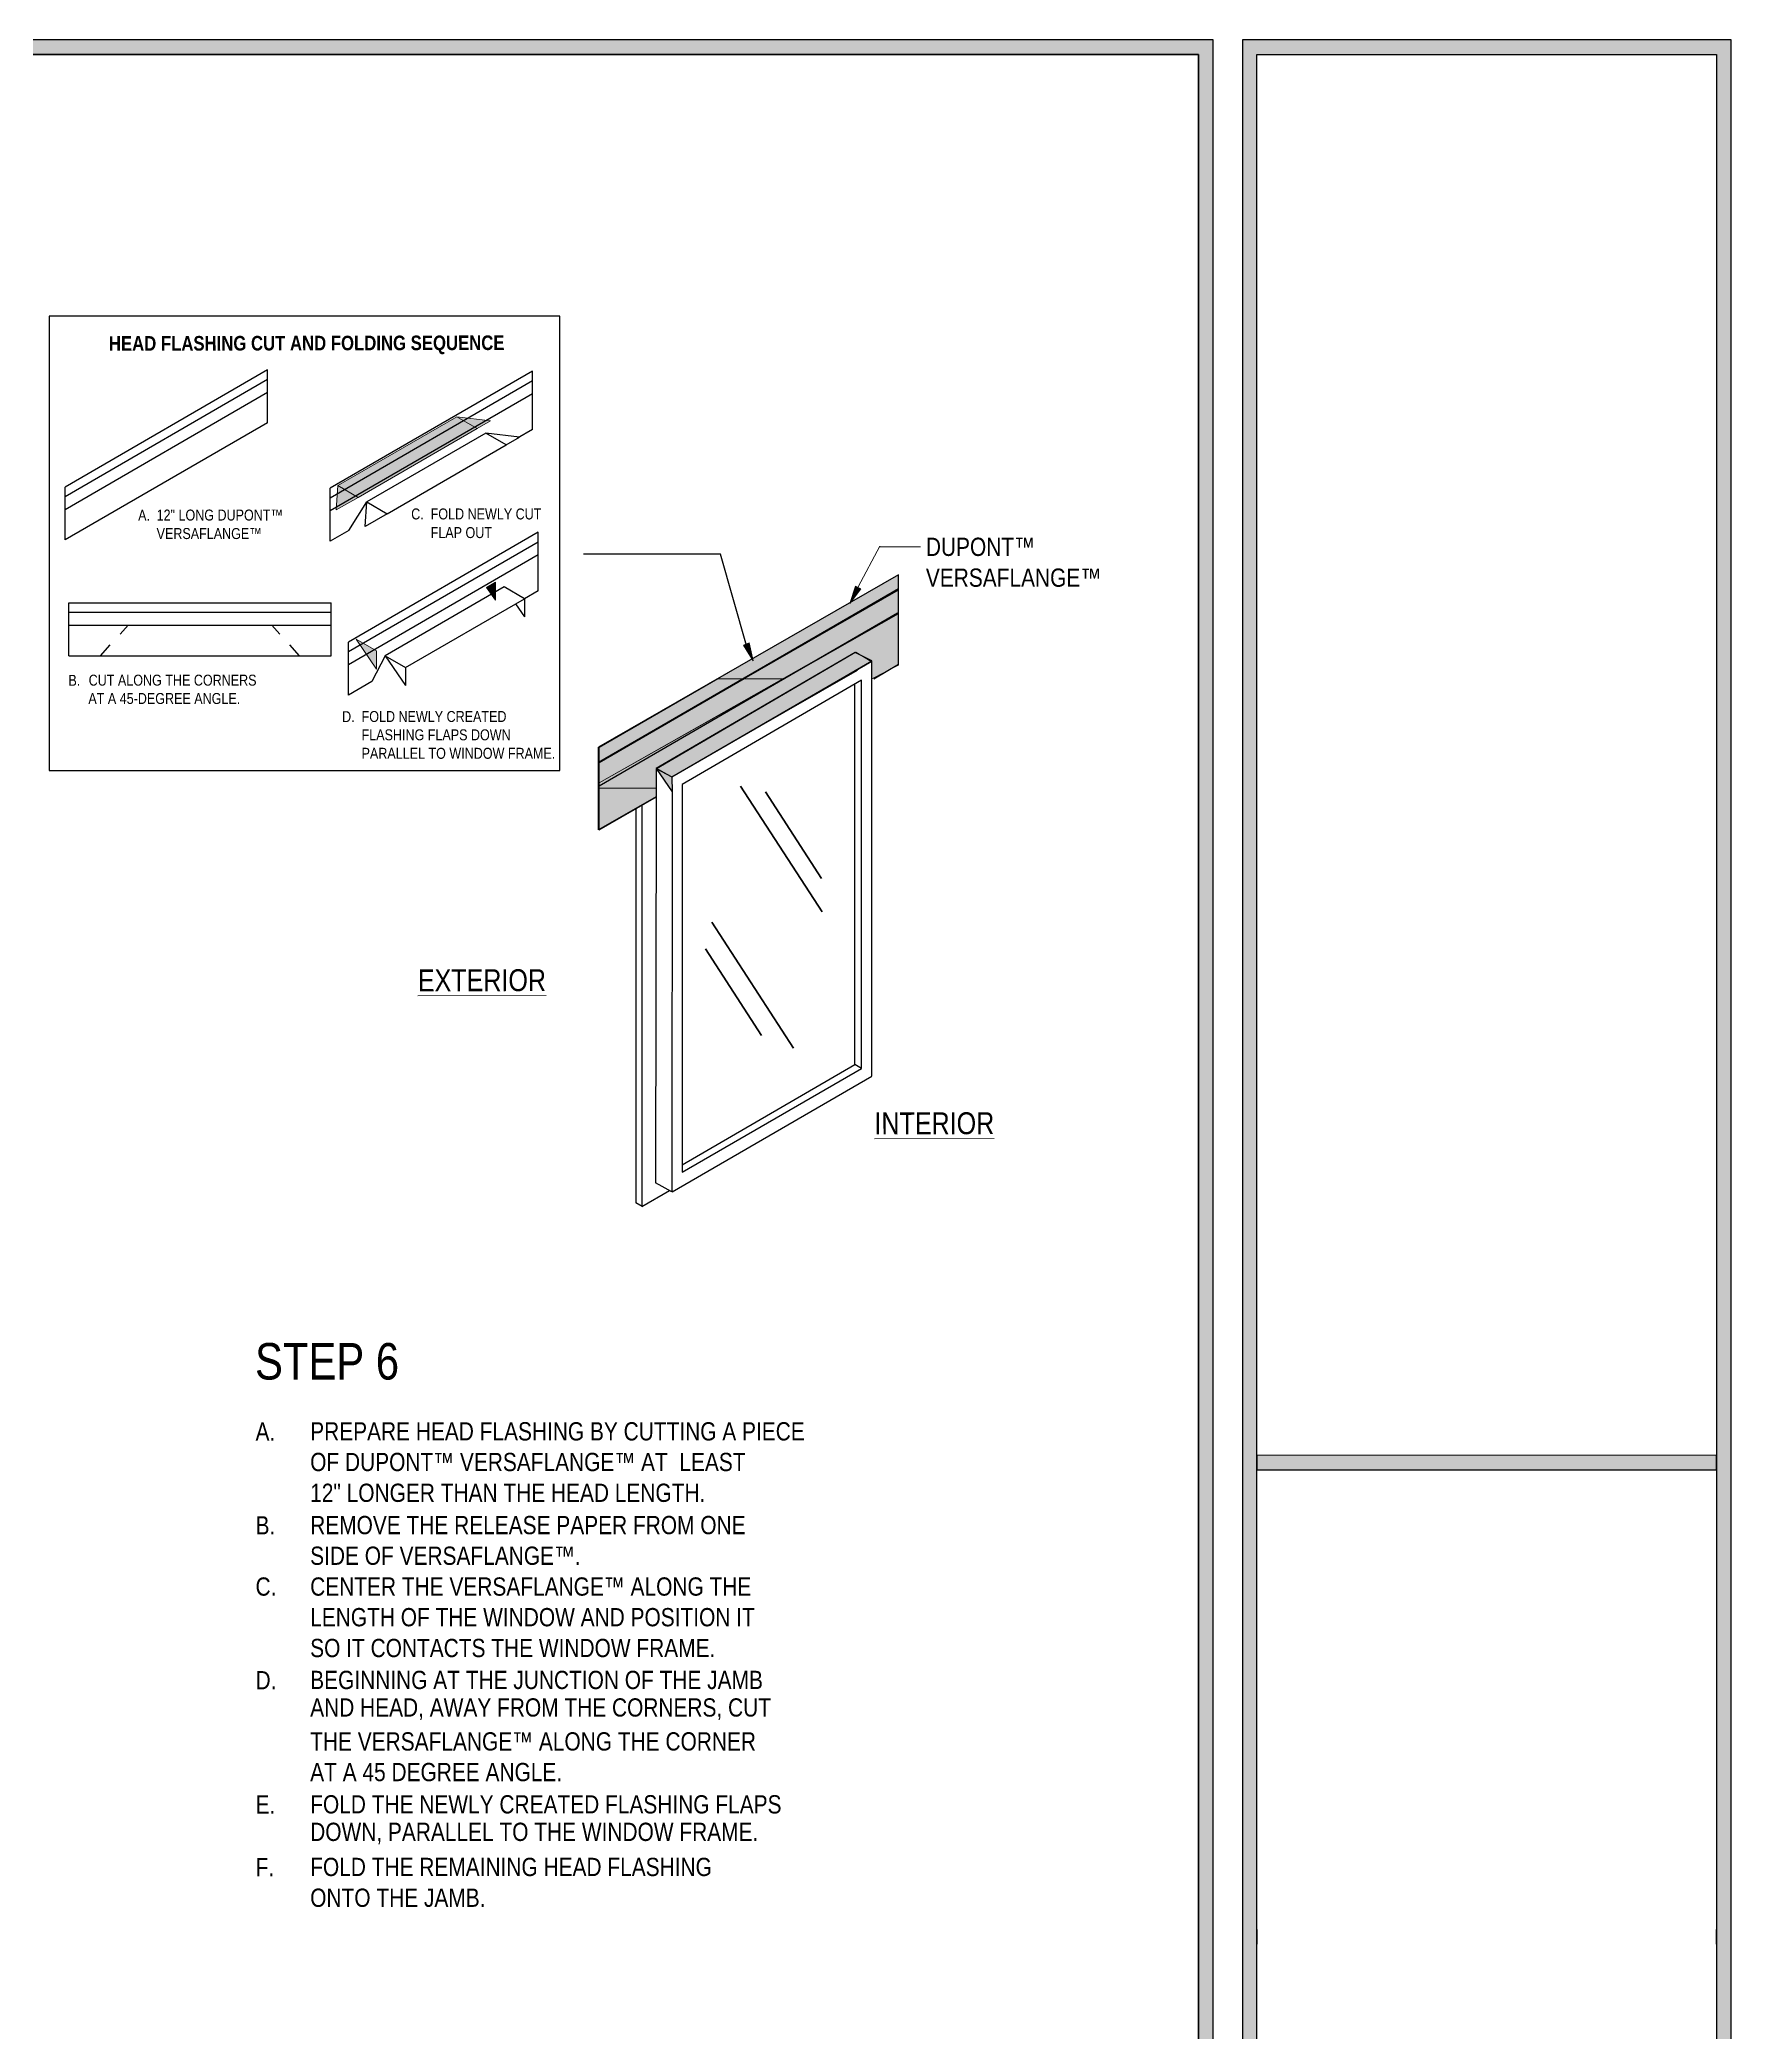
# Model space of a CAD drawing. Extents: x -1140 to 5605, y -816 to 2382.
# Drawn here: x 1092 to 2135, y 497 to 1725 of the extents above; entities that cross this region are included whole.
import ezdxf

# ---------------------------------------------------------------- set-up
doc = ezdxf.new("R2010")
doc.units = 0
doc.header["$MEASUREMENT"] = 0
doc.linetypes.add('AI-Linetype-34', pattern=[18, 9, -9])
doc.linetypes.add('AI-Linetype-35', pattern=[18, 9, -9])
for name, color, linetype, lineweight in [('.ATI-HATCH', 7, 'Continuous', 0), ('.ATI-TEXT', 7, 'Continuous', 0), ('G-ANNO-TTLB', 7, 'Continuous', 0), ('TYVEK', 7, 'Continuous', 0)]:
    doc.layers.add(name, color=color, linetype=linetype, lineweight=lineweight)

# ---------------------------------------------------------------- blocks, each defined once
blk = doc.blocks.new('Block_45')
at = {"layer": 'TYVEK', "color": 3, "lineweight": 25, "true_color": 0x00ff00}
for points in [[(1594.8, 1347.6)], [(1471.6, 1276.3)]]:
    blk.add_lwpolyline(points, dxfattribs=at)
blk = doc.blocks.new('Block_46')
at = {"layer": 'TYVEK', "color": 3, "lineweight": 25, "true_color": 0x00ff00}
for points in [[(1471.6, 1276.3)], [(1481.6, 1270.8)]]:
    blk.add_lwpolyline(points, dxfattribs=at)
blk = doc.blocks.new('Block_47')
at = {"layer": 'TYVEK', "color": 3, "lineweight": 25, "true_color": 0x00ff00}
for p, q in [((1481.6, 1015), (1471.6, 1020.5)), ((1463.3, 1006), (1459.5, 1008.2))]:
    blk.add_line(p, q, dxfattribs=at)
blk = doc.blocks.new('Block_48')
at = {"layer": 'TYVEK', "color": 3, "lineweight": 25, "true_color": 0x00ff00}
for p, q in [((1594.5, 1093.4), (1594.5, 1328.2)), ((1487.9, 1031.6), (1594.5, 1093.4))]:
    blk.add_line(p, q, dxfattribs=at)
blk = doc.blocks.new('Block_44')
at = {"layer": 'TYVEK', "color": 3, "lineweight": 25, "true_color": 0x00ff00}
for p, q in [((1604.9, 1342), (1481.7, 1270.7)), ((1605, 1086.5), (1605, 1342.3)), ((1471.9, 1258.6), (1471.6, 1020.5)), ((1481.8, 1261.6), (1481.6, 1015)), ((1459.5, 1251.4), (1459.5, 1008.2)), ((1463.2, 1253), (1463.2, 1006)), ((1598.5, 1091), (1594.5, 1093.4)), ((1481.8, 1015), (1605, 1086.3)), ((1463.2, 1006), (1480.2, 1015.8))]:
    blk.add_line(p, q, dxfattribs=at)
at = {"layer": 'TYVEK', "color": 252, "lineweight": 35, "true_color": 0x848484}
for p, q in [((1523.9, 1265.1), (1574.3, 1187.6)), ((1539.3, 1261.6), (1573.9, 1208.1)), ((1506.3, 1181.2), (1556.6, 1103.6)), ((1502.3, 1164.9), (1536.9, 1111.4))]:
    blk.add_line(p, q, dxfattribs=at)
at = {"layer": 'TYVEK', "color": 3, "lineweight": 25, "true_color": 0x00ff00}
for points in [[(1598.5, 1091), (1598.5, 1330.5), (1488.1, 1266.1), (1488.1, 1027), (1598.5, 1091)], [(1463.2, 1270.7)]]:
    blk.add_lwpolyline(points, dxfattribs=at)
at = {"layer": 'TYVEK'}
for name in ['Block_45', 'Block_48', 'Block_46', 'Block_47']:
    blk.add_blockref(name, (0, 0), dxfattribs=at)
blk = doc.blocks.new('Block_52')
at = {"layer": 'TYVEK', "color": 3, "lineweight": 25, "true_color": 0x00ff00}
for points in [[(1586.5, 1342.4)], [(1471.9, 1276.1)]]:
    blk.add_lwpolyline(points, dxfattribs=at)
blk = doc.blocks.new('Block_53')
at = {"layer": 'TYVEK', "color": 1, "lineweight": 25, "true_color": 0xff0000}
for p in [(1471.9, 1276.1), (1481.6, 1270.8)]:
    blk.add_line(p, (1481.8, 1261.6), dxfattribs=at)
blk = doc.blocks.new('Block_54')
at = {"layer": 'TYVEK', "char_height": 0.2, "attachment_point": 7}
for s, insert in [('\\C18;\\c0;\\FArial Narrow|b0|i0|c1;\\H6.750001;\\W1.000000;B.', (1109.5, 1327)), ('\\C18;\\c0;\\FArial Narrow|b0|i0|c1;\\H6.750001;\\W1.000000;CUT ALONG THE CORNERS', (1122, 1327)), ('\\C18;\\c0;\\FArial Narrow|b0|i0|c1;\\H6.750001;\\W1.000000;AT A 45-DEGREE ANGLE.', (1121.8, 1315.7))]:
    blk.add_mtext(s, dxfattribs=dict(at, insert=insert))
blk = doc.blocks.new('Block_55')
at = {"layer": 'TYVEK', "char_height": 0.2, "attachment_point": 7}
for s, insert in [('\\C18;\\c0;\\FArial Narrow|b0|i0|c1;\\H6.750001;\\W1.000000;C.', (1320.9, 1429.5)), ('\\C18;\\c0;\\FArial Narrow|b0|i0|c1;\\H6.750001;\\W1.000000;FOLD NEWLY CUT ', (1332.9, 1429.5)), ('\\C18;\\c0;\\FArial Narrow|b0|i0|c1;\\H6.750001;\\W1.000000;FLAP OUT', (1332.9, 1418))]:
    blk.add_mtext(s, dxfattribs=dict(at, insert=insert))
blk = doc.blocks.new('Block_56')
at = {"layer": 'TYVEK', "char_height": 0.2, "attachment_point": 7}
for s, insert in [('\\C18;\\c0;\\FArial Narrow|b0|i0|c1;\\H6.750001;\\W1.000000;D.', (1278.3, 1304.6)), ('\\C18;\\c0;\\FArial Narrow|b0|i0|c1;\\H6.750001;\\W1.000000;FOLD NEWLY CREATED', (1290.3, 1304.6)), ('\\C18;\\c0;\\FArial Narrow|b0|i0|c1;\\H6.750001;\\W1.000000;FLASHING FLAPS DOWN ', (1290.3, 1293.3)), ('\\C18;\\c0;\\FArial Narrow|b0|i0|c1;\\H6.750001;\\W1.000000;PARALLEL TO WINDOW FRAME.', (1290.3, 1281.9))]:
    blk.add_mtext(s, dxfattribs=dict(at, insert=insert))
blk = doc.blocks.new('Block_57')
at = {"layer": 'TYVEK', "char_height": 0.2, "attachment_point": 7}
for s, insert in [('\\C18;\\c0;\\FArial Narrow|b0|i0|c1;\\H6.750001;\\W1.000000;A.', (1152.5, 1428.8)), ('\\C18;\\c0;\\FArial Narrow|b0|i0|c1;\\H6.750001;\\W1.000000;12" LONG DUPONT™', (1163.9, 1428.8)), ('\\C18;\\c0;\\FArial Narrow|b0|i0|c1;\\H6.750001;\\W1.000000;VERSAFLANGE™', (1163.9, 1417.4))]:
    blk.add_mtext(s, dxfattribs=dict(at, insert=insert))
blk = doc.blocks.new('Block_58')
at = {"layer": 'TYVEK', "color": 18, "lineweight": 25, "true_color": 0x000000}
blk.add_lwpolyline([(1527.7, 1351.8), (1511.7, 1408.1), (1427.1, 1408.1)], dxfattribs=at)
blk = doc.blocks.new('Block_458')
at = {"layer": '.ATI-TEXT', "true_color": 0x000000, "transparency": 33554687}
h = blk.add_hatch(color=18, dxfattribs=at)
h.dxf.hatch_style = 2
h.paths.add_polyline_path([(1598.2, 1386.8), (1591.3, 1377.7), (1594.9, 1388.5)])
at = {"layer": '.ATI-TEXT', "color": 18, "lineweight": 0, "true_color": 0x000000}
for p, q in [((1596.6, 1388), (1610, 1413)), ((1610, 1412.7), (1635, 1412.7))]:
    blk.add_line(p, q, dxfattribs=at)
at = {"layer": '.ATI-TEXT'}
blk.add_lwpolyline([(1598.2, 1386.8), (1591.3, 1377.7), (1594.9, 1388.5), (1594.9, 1388.5)], close=True, dxfattribs=at)
at = {"layer": '.ATI-TEXT', "char_height": 0.2, "attachment_point": 7}
for s, insert in [('\\C18;\\c0;\\FArial Narrow|b0|i0|c1;\\H11.249999;\\W1.000000;DUPONT™', (1638.3, 1406.9)), ('\\C18;\\c0;\\FArial Narrow|b0|i0|c1;\\H11.249999;\\W1.000000;VERSAFLANGE™', (1638.3, 1387.9))]:
    blk.add_mtext(s, dxfattribs=dict(at, insert=insert))

msp = doc.modelspace()

# ---------------------------------------------------------------- hatches: boundary and pattern name
at = {"layer": '.ATI-HATCH', "true_color": 0x808080, "transparency": 33554687}
h = msp.add_hatch(color=8, dxfattribs=at)
edge = h.paths.add_edge_path()
edge.add_spline(control_points=[(1369.8, 1490.4), (1369.8, 1490.4), (1349, 1492.9), (1349, 1492.9), (1349, 1492.9), (1361.6, 1485.7), (1361.6, 1485.7), (1361.6, 1485.7), (1369.8, 1490.4), (1369.8, 1490.4)], knot_values=[0, 0, 0, 0, 1, 1, 1, 2, 2, 2, 3, 3, 3, 3], degree=3, periodic=0)
edge = h.paths.add_edge_path()
edge.add_spline(control_points=[(1275.7, 1450.5), (1275.7, 1450.5), (1274.7, 1435.4), (1274.7, 1435.4), (1274.7, 1435.4), (1288.2, 1443.2), (1288.2, 1443.2), (1288.2, 1443.2), (1275.7, 1450.5), (1275.7, 1450.5)], knot_values=[0, 0, 0, 0, 1, 1, 1, 2, 2, 2, 3, 3, 3, 3], degree=3, periodic=0)
edge.add_line((1275.7, 1450.5), (1275.7, 1450.5))
at = {"layer": '.ATI-HATCH', "true_color": 0x808080, "transparency": 33554559}
for points in [[(1361.6, 1485.7), (1349, 1492.9), (1275.7, 1450.5), (1288.2, 1443.2)], [(1372.9, 1390.9), (1367.4, 1387.7), (1372.9, 1379.7)], [(1299.5, 1348.5), (1287, 1355.7), (1299.5, 1337.3)]]:
    msp.add_hatch(color=8, dxfattribs=at).paths.add_polyline_path(points)
at = {"layer": '.ATI-HATCH', "true_color": 0x808080, "transparency": 33554687}
h = msp.add_hatch(color=8, dxfattribs=at)
edge = h.paths.add_edge_path()
edge.add_spline(control_points=[(1621.4, 1385.9), (1621.4, 1385.9), (1621.4, 1395.4), (1621.4, 1395.4), (1621.4, 1395.4), (1509.9, 1331.2), (1509.9, 1331.2), (1509.9, 1331.2), (1526.2, 1331.2), (1526.2, 1331.2), (1526.2, 1331.2), (1621.4, 1385.9), (1621.4, 1385.9)], knot_values=[0, 0, 0, 0, 1, 1, 1, 2, 2, 2, 3, 3, 3, 4, 4, 4, 4], degree=3, periodic=0)
edge = h.paths.add_edge_path()
edge.add_spline(control_points=[(1621.4, 1371.4), (1621.4, 1371.4), (1621.4, 1386.1), (1621.4, 1386.1), (1621.4, 1386.1), (1526.2, 1331.2), (1526.2, 1331.2), (1526.2, 1331.2), (1550.9, 1331.2), (1550.9, 1331.2), (1550.9, 1331.2), (1621.4, 1371.4), (1621.4, 1371.4)], knot_values=[0, 0, 0, 0, 1, 1, 1, 2, 2, 2, 3, 3, 3, 4, 4, 4, 4], degree=3, periodic=0)
edge.add_line((1621.4, 1371.4), (1621.4, 1371.4))
edge = h.paths.add_edge_path()
edge.add_spline(control_points=[(1526.2, 1331.2), (1526.2, 1331.2), (1509.9, 1331.2), (1509.9, 1331.2), (1509.9, 1331.2), (1436.8, 1288.9), (1436.8, 1288.9), (1436.8, 1288.9), (1436.8, 1279.5), (1436.8, 1279.5), (1436.8, 1279.5), (1526.2, 1331.2), (1526.2, 1331.2)], knot_values=[0, 0, 0, 0, 1, 1, 1, 2, 2, 2, 3, 3, 3, 4, 4, 4, 4], degree=3, periodic=0)
edge.add_line((1526.2, 1331.2), (1526.2, 1331.2))
edge = h.paths.add_edge_path()
edge.add_spline(control_points=[(1550.4, 1331.2), (1550.4, 1331.2), (1526.2, 1331.2), (1526.2, 1331.2), (1526.2, 1331.2), (1436.8, 1279.5), (1436.8, 1279.5), (1436.8, 1279.5), (1436.8, 1267.1), (1436.8, 1267.1), (1436.8, 1267.1), (1550.4, 1331.2), (1550.4, 1331.2)], knot_values=[0, 0, 0, 0, 1, 1, 1, 2, 2, 2, 3, 3, 3, 4, 4, 4, 4], degree=3, periodic=0)
edge.add_line((1550.4, 1331.2), (1550.4, 1331.2))
edge = h.paths.add_edge_path()
edge.add_spline(control_points=[(1472.2, 1258.4), (1472.2, 1258.4), (1472.2, 1263.9), (1472.2, 1263.9), (1472.2, 1263.9), (1436.8, 1263.9), (1436.8, 1263.9), (1436.8, 1263.9), (1436.8, 1237.9), (1436.8, 1237.9), (1436.8, 1237.9), (1472.2, 1258.4), (1472.2, 1258.4)], knot_values=[0, 0, 0, 0, 1, 1, 1, 2, 2, 2, 3, 3, 3, 4, 4, 4, 4], degree=3, periodic=0)
edge.add_line((1472.2, 1258.4), (1472.2, 1258.4))
edge = h.paths.add_edge_path()
edge.add_spline(control_points=[(1605, 1342.3), (1605, 1342.3), (1604.9, 1331.2), (1604.9, 1331.2), (1604.9, 1331.2), (1621.4, 1339.8), (1621.4, 1339.8), (1621.4, 1339.8), (1621.4, 1371.7), (1621.4, 1371.7), (1621.4, 1371.7), (1436.8, 1267.1), (1436.8, 1267.1), (1436.8, 1267.1), (1436.8, 1263.9), (1436.8, 1263.9), (1436.8, 1263.9), (1472.2, 1263.9), (1472.2, 1263.9), (1472.2, 1263.9), (1472.2, 1275.8), (1472.2, 1275.8), (1472.2, 1275.8), (1595, 1347.7), (1595, 1347.7)], knot_values=[0, 0, 0, 0, 1, 1, 1, 2, 2, 2, 3, 3, 3, 4, 4, 4, 5, 5, 5, 6, 6, 6, 7, 7, 7, 8, 8, 8, 8], degree=3, periodic=0)
edge.add_line((1595, 1347.7), (1605, 1342.3))
h = msp.add_hatch(color=8, dxfattribs=at)
edge = h.paths.add_edge_path()
edge.add_spline(control_points=[(1481.6, 1270.8), (1481.6, 1270.8), (1471.9, 1276.1), (1471.9, 1276.1), (1471.9, 1276.1), (1481.8, 1261.6), (1481.8, 1261.6), (1481.8, 1261.6), (1481.6, 1270.8), (1481.6, 1270.8)], knot_values=[0, 0, 0, 0, 1, 1, 1, 2, 2, 2, 3, 3, 3, 3], degree=3, periodic=0)
edge = h.paths.add_edge_path()
edge.add_spline(control_points=[(1604.5, 1342), (1604.5, 1342), (1595, 1347.7), (1595, 1347.7), (1595, 1347.7), (1472.2, 1276.2), (1472.2, 1276.2), (1472.2, 1276.2), (1481.6, 1270.8), (1481.6, 1270.8), (1481.6, 1270.8), (1596.1, 1336.4), (1596.1, 1336.4)], knot_values=[0, 0, 0, 0, 1, 1, 1, 2, 2, 2, 3, 3, 3, 4, 4, 4, 4], degree=3, periodic=0)
edge.add_line((1596.1, 1336.4), (1604.5, 1342))
at = {"layer": '.ATI-TEXT', "true_color": 0x000000, "transparency": 33554687}
h = msp.add_hatch(color=18, dxfattribs=at)
h.dxf.hatch_style = 2
h.paths.add_polyline_path([(1529.3, 1353.5), (1531.8, 1342.4), (1525.8, 1352)])
at = {"layer": 'G-ANNO-TTLB', "true_color": 0xff00ff, "transparency": 33554687}
h = msp.add_hatch(color=6, dxfattribs=at)
edge = h.paths.add_edge_path()
edge.add_spline(control_points=[(1815.4, -731.7), (1815.4, -731.7), (-1114.1, -731.7), (-1114.1, -731.7), (-1114.1, -731.7), (-1114.1, 1725.3), (-1114.1, 1725.3), (-1114.1, 1725.3), (1815.4, 1725.3), (1815.4, 1725.3), (1815.4, 1725.3), (1815.4, -731.7), (1815.4, -731.7)], knot_values=[0, 0, 0, 0, 1, 1, 1, 2, 2, 2, 3, 3, 3, 4, 4, 4, 4], degree=3, periodic=0)
edge = h.paths.add_edge_path()
edge.add_spline(control_points=[(-1105.1, 1716.3), (-1105.1, 1716.3), (-1105.1, -722.7), (-1105.1, -722.7), (-1105.1, -722.7), (1806.4, -722.7), (1806.4, -722.7), (1806.4, -722.7), (1806.4, 1716.3), (1806.4, 1716.3), (1806.4, 1716.3), (-1105.1, 1716.3), (-1105.1, 1716.3)], knot_values=[0, 0, 0, 0, 1, 1, 1, 2, 2, 2, 3, 3, 3, 4, 4, 4, 4], degree=3, periodic=0)
edge.add_line((-1105.1, 1716.3), (-1105.1, 1716.3))
h = msp.add_hatch(color=6, dxfattribs=at)
edge = h.paths.add_edge_path()
edge.add_spline(control_points=[(2134.9, 1725.3), (2134.9, 1725.3), (2134.9, -731.7), (2134.9, -731.7), (2134.9, -731.7), (1833.5, -731.7), (1833.5, -731.7), (1833.5, -731.7), (1833.5, 1725.3), (1833.5, 1725.3), (1833.5, 1725.3), (2134.9, 1725.3), (2134.9, 1725.3)], knot_values=[0, 0, 0, 0, 1, 1, 1, 2, 2, 2, 3, 3, 3, 4, 4, 4, 4], degree=3, periodic=0)
edge = h.paths.add_edge_path()
edge.add_spline(control_points=[(2125.9, 1716.3), (2125.9, 1716.3), (1842.5, 1716.3), (1842.5, 1716.3), (1842.5, 1716.3), (1842.5, -722.7), (1842.5, -722.7), (1842.5, -722.7), (2125.9, -722.7), (2125.9, -722.7), (2125.9, -722.7), (2125.9, 1716.3), (2125.9, 1716.3)], knot_values=[0, 0, 0, 0, 1, 1, 1, 2, 2, 2, 3, 3, 3, 4, 4, 4, 4], degree=3, periodic=0)
edge.add_line((2125.9, 1716.3), (2125.9, 1716.3))
msp.add_hatch(color=6, dxfattribs=at).paths.add_polyline_path([(2125.9, 843.5), (1842.5, 843.5), (1842.5, 852.5), (2125.9, 852.5)])

# ---------------------------------------------------------------- linework, layer by layer
at = {"layer": '.ATI-HATCH'}
for points in [[(1361.6, 1485.7), (1349, 1492.9), (1275.7, 1450.5), (1288.2, 1443.2)], [(1372.9, 1390.9), (1367.4, 1387.7), (1372.9, 1379.7)], [(1299.5, 1348.5), (1287, 1355.7), (1299.5, 1337.3)]]:
    msp.add_lwpolyline(points, close=True, dxfattribs=at)
for points, knots in [([(1369.8, 1490.4), (1369.8, 1490.4), (1349, 1492.9), (1349, 1492.9), (1349, 1492.9), (1361.6, 1485.7), (1361.6, 1485.7), (1361.6, 1485.7), (1369.8, 1490.4), (1369.8, 1490.4)], [0, 0, 0, 0, 1, 1, 1, 2, 2, 2, 3, 3, 3, 3]), ([(1275.7, 1450.5), (1275.7, 1450.5), (1274.7, 1435.4), (1274.7, 1435.4), (1274.7, 1435.4), (1288.2, 1443.2), (1288.2, 1443.2), (1288.2, 1443.2), (1275.7, 1450.5), (1275.7, 1450.5)], [0, 0, 0, 0, 1, 1, 1, 2, 2, 2, 3, 3, 3, 3]), ([(1621.4, 1385.9), (1621.4, 1385.9), (1621.4, 1395.4), (1621.4, 1395.4), (1621.4, 1395.4), (1509.9, 1331.2), (1509.9, 1331.2), (1509.9, 1331.2), (1526.2, 1331.2), (1526.2, 1331.2), (1526.2, 1331.2), (1621.4, 1385.9), (1621.4, 1385.9)], [0, 0, 0, 0, 1, 1, 1, 2, 2, 2, 3, 3, 3, 4, 4, 4, 4]), ([(1621.4, 1371.4), (1621.4, 1371.4), (1621.4, 1386.1), (1621.4, 1386.1), (1621.4, 1386.1), (1526.2, 1331.2), (1526.2, 1331.2), (1526.2, 1331.2), (1550.9, 1331.2), (1550.9, 1331.2), (1550.9, 1331.2), (1621.4, 1371.4), (1621.4, 1371.4)], [0, 0, 0, 0, 1, 1, 1, 2, 2, 2, 3, 3, 3, 4, 4, 4, 4]), ([(1605, 1342.3), (1605, 1342.3), (1604.9, 1331.2), (1604.9, 1331.2), (1604.9, 1331.2), (1621.4, 1339.8), (1621.4, 1339.8), (1621.4, 1339.8), (1621.4, 1371.7), (1621.4, 1371.7), (1621.4, 1371.7), (1436.8, 1267.1), (1436.8, 1267.1), (1436.8, 1267.1), (1436.8, 1263.9), (1436.8, 1263.9), (1436.8, 1263.9), (1472.2, 1263.9), (1472.2, 1263.9), (1472.2, 1263.9), (1472.2, 1275.8), (1472.2, 1275.8), (1472.2, 1275.8), (1595, 1347.7), (1595, 1347.7)], [0, 0, 0, 0, 1, 1, 1, 2, 2, 2, 3, 3, 3, 4, 4, 4, 5, 5, 5, 6, 6, 6, 7, 7, 7, 8, 8, 8, 8]), ([(1604.5, 1342), (1604.5, 1342), (1595, 1347.7), (1595, 1347.7), (1595, 1347.7), (1472.2, 1276.2), (1472.2, 1276.2), (1472.2, 1276.2), (1481.6, 1270.8), (1481.6, 1270.8), (1481.6, 1270.8), (1596.1, 1336.4), (1596.1, 1336.4)], [0, 0, 0, 0, 1, 1, 1, 2, 2, 2, 3, 3, 3, 4, 4, 4, 4]), ([(1526.2, 1331.2), (1526.2, 1331.2), (1509.9, 1331.2), (1509.9, 1331.2), (1509.9, 1331.2), (1436.8, 1288.9), (1436.8, 1288.9), (1436.8, 1288.9), (1436.8, 1279.5), (1436.8, 1279.5), (1436.8, 1279.5), (1526.2, 1331.2), (1526.2, 1331.2)], [0, 0, 0, 0, 1, 1, 1, 2, 2, 2, 3, 3, 3, 4, 4, 4, 4]), ([(1550.4, 1331.2), (1550.4, 1331.2), (1526.2, 1331.2), (1526.2, 1331.2), (1526.2, 1331.2), (1436.8, 1279.5), (1436.8, 1279.5), (1436.8, 1279.5), (1436.8, 1267.1), (1436.8, 1267.1), (1436.8, 1267.1), (1550.4, 1331.2), (1550.4, 1331.2)], [0, 0, 0, 0, 1, 1, 1, 2, 2, 2, 3, 3, 3, 4, 4, 4, 4]), ([(1481.6, 1270.8), (1481.6, 1270.8), (1471.9, 1276.1), (1471.9, 1276.1), (1471.9, 1276.1), (1481.8, 1261.6), (1481.8, 1261.6), (1481.8, 1261.6), (1481.6, 1270.8), (1481.6, 1270.8)], [0, 0, 0, 0, 1, 1, 1, 2, 2, 2, 3, 3, 3, 3]), ([(1472.2, 1258.4), (1472.2, 1258.4), (1472.2, 1263.9), (1472.2, 1263.9), (1472.2, 1263.9), (1436.8, 1263.9), (1436.8, 1263.9), (1436.8, 1263.9), (1436.8, 1237.9), (1436.8, 1237.9), (1436.8, 1237.9), (1472.2, 1258.4), (1472.2, 1258.4)], [0, 0, 0, 0, 1, 1, 1, 2, 2, 2, 3, 3, 3, 4, 4, 4, 4])]:
    msp.add_open_spline(points, degree=3, knots=knots, dxfattribs=at)
at = {"layer": '.ATI-TEXT'}
msp.add_lwpolyline([(1529.3, 1353.5), (1531.8, 1342.4), (1525.8, 1352), (1525.8, 1352)], close=True, dxfattribs=at)
at = {"layer": 'G-ANNO-TTLB', "color": 6, "lineweight": 30, "true_color": 0xff00ff}
for p, q in [((1815.4, 1725.3), (-1114.1, 1725.3)), ((1815.4, -731.7), (1815.4, 1725.3)), ((2134.9, 1725.3), (1833.5, 1725.3)), ((1833.5, 1725.3), (1833.5, -731.7)), ((2134.9, -731.7), (2134.9, 1725.3)), ((1806.4, 1716.3), (-1105.1, 1716.3)), ((-1105.1, 1716.3), (1806.4, 1716.3)), ((1806.4, -722.7), (1806.4, 1716.3)), ((1806.4, 1716.3), (1806.4, -722.7)), ((1842.5, -722.7), (1842.5, 1716.3)), ((1842.5, 1716.3), (2125.9, 1716.3)), ((2125.9, 1716.3), (2125.9, -722.7)), ((1842.5, 852.5), (1842.5, 843.5)), ((2125.9, 843.5), (2125.9, 852.5)), ((1842.5, 843.5), (2125.9, 843.5)), ((1842.5, 560), (1842.5, 551)), ((2125.9, 551), (2125.9, 560))]:
    msp.add_line(p, q, dxfattribs=at)
at = {"layer": 'G-ANNO-TTLB'}
msp.add_lwpolyline([(2125.9, 843.5), (1842.5, 843.5), (1842.5, 852.5), (2125.9, 852.5)], close=True, dxfattribs=at)
for points in [[(1815.4, -731.7), (1815.4, -731.7), (-1114.1, -731.7), (-1114.1, -731.7), (-1114.1, -731.7), (-1114.1, 1725.3), (-1114.1, 1725.3), (-1114.1, 1725.3), (1815.4, 1725.3), (1815.4, 1725.3), (1815.4, 1725.3), (1815.4, -731.7), (1815.4, -731.7)], [(2134.9, 1725.3), (2134.9, 1725.3), (2134.9, -731.7), (2134.9, -731.7), (2134.9, -731.7), (1833.5, -731.7), (1833.5, -731.7), (1833.5, -731.7), (1833.5, 1725.3), (1833.5, 1725.3), (1833.5, 1725.3), (2134.9, 1725.3), (2134.9, 1725.3)], [(-1105.1, 1716.3), (-1105.1, 1716.3), (-1105.1, -722.7), (-1105.1, -722.7), (-1105.1, -722.7), (1806.4, -722.7), (1806.4, -722.7), (1806.4, -722.7), (1806.4, 1716.3), (1806.4, 1716.3), (1806.4, 1716.3), (-1105.1, 1716.3), (-1105.1, 1716.3)], [(2125.9, 1716.3), (2125.9, 1716.3), (1842.5, 1716.3), (1842.5, 1716.3), (1842.5, 1716.3), (1842.5, -722.7), (1842.5, -722.7), (1842.5, -722.7), (2125.9, -722.7), (2125.9, -722.7), (2125.9, -722.7), (2125.9, 1716.3), (2125.9, 1716.3)]]:
    msp.add_open_spline(points, degree=3, knots=[0, 0, 0, 0, 1, 1, 1, 2, 2, 2, 3, 3, 3, 4, 4, 4, 4], dxfattribs=at)
at = {"layer": 'TYVEK', "color": 4, "lineweight": 25, "true_color": 0x00ffff}
for p, q in [((1232.3, 1521.8), (1107.4, 1449.5)), ((1232.3, 1515.8), (1107.4, 1443.5)), ((1232.3, 1489.1), (1232.3, 1521.8)), ((1395.8, 1521.1), (1270.9, 1448.8)), ((1395.8, 1515), (1270.9, 1442.7)), ((1395.8, 1485), (1395.8, 1521.1)), ((1232.3, 1507.9), (1107.4, 1435.6)), ((1395.8, 1507.1), (1270.9, 1434.8)), ((1232.3, 1489.1), (1107.4, 1416.9)), ((1387.7, 1480.3), (1366.9, 1482.8)), ((1379.4, 1475.5), (1387.7, 1480.3)), ((1395.8, 1485), (1386.4, 1479.6)), ((1107.4, 1416.9), (1107.4, 1449.5)), ((1270.9, 1416.1), (1270.9, 1448.8)), ((1282.4, 1422.7), (1293.5, 1440.4)), ((1292.5, 1425.2), (1293.5, 1440.4)), ((1306.1, 1433.1), (1292.5, 1425.2)), ((1282.4, 1422.7), (1270.9, 1416.1)), ((1399.2, 1421.7), (1282.2, 1354)), ((1399.2, 1415.6), (1282.2, 1347.9)), ((1399.2, 1385.6), (1399.2, 1421.7)), ((1399.2, 1407.7), (1282.2, 1340)), ((1109.8, 1345.5), (1109.8, 1378.2)), ((1109.8, 1378.2), (1271.5, 1378.2)), ((1271.5, 1345.5), (1271.5, 1378.2)), ((1385.3, 1377.6), (1390.8, 1369.6)), ((1399.2, 1385.6), (1390.8, 1380.7)), ((1390.8, 1380.7), (1390.8, 1369.6)), ((1109.8, 1372.3), (1271.5, 1372.3)), ((1109.8, 1364.4), (1271.5, 1364.4)), ((1282.2, 1321.3), (1282.2, 1354)), ((1109.8, 1345.5), (1271.5, 1345.5)), ((1304.8, 1345.5), (1296.7, 1329.7)), ((1304.8, 1345.5), (1317.4, 1327.1)), ((1296.7, 1329.7), (1282.2, 1321.3)), ((1317.4, 1338.3), (1317.4, 1327.1))]:
    msp.add_line(p, q, dxfattribs=at)
at = {"layer": 'TYVEK', "color": 1, "lineweight": 25, "true_color": 0xff0000}
for p, q in [((1621.4, 1395.4), (1436.5, 1289.2)), ((1621.4, 1340.1), (1621.4, 1395.4)), ((1621.4, 1386.8), (1436.5, 1279.8)), ((1620.9, 1371.7), (1436.8, 1265.2)), ((1621.4, 1340.1), (1606.1, 1331)), ((1436.5, 1238.2), (1436.5, 1289.2)), ((1471.9, 1276.1), (1471.9, 1258.6)), ((1471.9, 1258.6), (1436.5, 1238.2))]:
    msp.add_line(p, q, dxfattribs=at)
at = {"layer": 'TYVEK', "color": 4, "linetype": 'AI-Linetype-34', "lineweight": 25, "true_color": 0x00ffff}
msp.add_line((1129.3, 1345.5), (1146.4, 1364.4), dxfattribs=at)
at = {"layer": 'TYVEK', "color": 4, "linetype": 'AI-Linetype-35', "lineweight": 25, "true_color": 0x00ffff}
msp.add_line((1252, 1345.5), (1234.9, 1364.4), dxfattribs=at)
at = {"layer": 'TYVEK', "color": 18, "lineweight": 25, "true_color": 0x000000}
msp.add_lwpolyline([(1412.5, 1555), (1097.7, 1555), (1097.7, 1274.7), (1412.5, 1274.7)], close=True, dxfattribs=at)
at = {"layer": 'TYVEK', "color": 4, "lineweight": 25, "true_color": 0x00ffff}
for points in [[(1293.5, 1440.4), (1306.1, 1433.1), (1379.4, 1475.5), (1366.9, 1482.8)], [(1304.8, 1345.5), (1317.4, 1338.3), (1390.8, 1380.7), (1378.2, 1388)]]:
    msp.add_lwpolyline(points, close=True, dxfattribs=at)
at = {"layer": 'TYVEK', "color": 1, "lineweight": 25, "true_color": 0xff0000}
msp.add_lwpolyline([(1471.9, 1276.1), (1481.6, 1270.8), (1605, 1342.3), (1594.7, 1347.5)], close=True, dxfattribs=at)

# ---------------------------------------------------------------- block references
at = {"layer": '.ATI-TEXT'}
msp.add_blockref('Block_458', (0, 0), dxfattribs=at)
at = {"layer": 'TYVEK'}
for name in ['Block_57', 'Block_55', 'Block_58', 'Block_44', 'Block_52', 'Block_54', 'Block_56', 'Block_53']:
    msp.add_blockref(name, (0, 0), dxfattribs=at)

# ---------------------------------------------------------------- texts
at = {"layer": '.ATI-TEXT', "char_height": 0.2, "attachment_point": 7, "rotation": 0.1123}
for s, insert in [('\\L\\C18;\\c0;\\FArial Narrow|b0|i0|c1;\\H13.500029;\\W1.000002;EXTERIOR\\l', (1325, 1138.4)), ('\\L\\C18;\\c0;\\FArial Narrow|b0|i0|c1;\\H13.500029;\\W1.000002;INTERIOR\\l', (1606.6, 1050.2))]:
    msp.add_mtext(s, dxfattribs=dict(at, insert=insert))
at = {"layer": '.ATI-TEXT', "char_height": 0.2, "attachment_point": 7}
for s, insert in [('\\C18;\\c0;\\FArial Narrow|b0|i0|c1;\\H22.499999;\\W1.000000;STEP 6', (1224.6, 898.9)), ('\\C18;\\c0;\\FArial Narrow|b0|i0|c1;\\H11.249999;\\W1.000000;A.', (1224.9, 861.5)), ('\\C18;\\c0;\\FArial Narrow|b0|i0|c1;\\H11.249999;\\W1.000000;PREPARE HEAD FLASHING BY CUTTING A PIECE', (1258.6, 861.5)), ('\\C18;\\c0;\\FArial Narrow|b0|i0|c1;\\H11.249999;\\W1.000000;OF DUPONT™ VERSAFLANGE™ AT  LEAST ', (1258.6, 842.6)), ('\\C18;\\c0;\\FArial Narrow|b0|i0|c1;\\H11.249999;\\W1.000000;12" LONGER THAN THE HEAD LENGTH.', (1258.6, 823.6)), ('\\C18;\\c0;\\FArial Narrow|b0|i0|c1;\\H11.249999;\\W1.000000;B.', (1224.9, 803.7)), ('\\C18;\\c0;\\FArial Narrow|b0|i0|c1;\\H11.249999;\\W1.000000;REMOVE THE RELEASE PAPER FROM ONE', (1258.6, 803.7)), ('\\C18;\\c0;\\FArial Narrow|b0|i0|c1;\\H11.249999;\\W1.000000;SIDE OF VERSAFLANGE™.', (1258.6, 784.8)), ('\\C18;\\c0;\\FArial Narrow|b0|i0|c1;\\H11.249999;\\W1.000000;C.', (1224.9, 765.8)), ('\\C18;\\c0;\\FArial Narrow|b0|i0|c1;\\H11.249999;\\W1.000000;CENTER THE VERSAFLANGE™ ALONG THE', (1258.6, 765.8)), ('\\C18;\\c0;\\FArial Narrow|b0|i0|c1;\\H11.249999;\\W1.000000;LENGTH OF THE WINDOW AND POSITION IT', (1258.6, 746.9)), ('\\C18;\\c0;\\FArial Narrow|b0|i0|c1;\\H11.249999;\\W1.000000;SO IT CONTACTS THE WINDOW FRAME.', (1258.6, 727.9)), ('\\C18;\\c0;\\FArial Narrow|b0|i0|c1;\\H11.249999;\\W1.000000;D.', (1224.9, 708.2)), ('\\C18;\\c0;\\FArial Narrow|b0|i0|c1;\\H11.249999;\\W1.000000;BEGINNING AT THE JUNCTION OF THE JAMB', (1258.6, 708.2)), ('\\C18;\\c0;\\FArial Narrow|b0|i0|c1;\\H11.249999;\\W1.000000;AND HEAD, AWAY FROM THE CORNERS, CUT', (1258.6, 689.3)), ('\\C18;\\c0;\\FArial Narrow|b0|i0|c1;\\H11.249999;\\W1.000000;THE VERSAFLANGE™ ALONG THE CORNER', (1258.6, 670.3)), ('\\C18;\\c0;\\FArial Narrow|b0|i0|c1;\\H11.249999;\\W1.000000;AT A 45 DEGREE ANGLE.', (1258.6, 651.4)), ('\\C18;\\c0;\\FArial Narrow|b0|i0|c1;\\H11.249999;\\W1.000000;E.', (1224.9, 631.5)), ('\\C18;\\c0;\\FArial Narrow|b0|i0|c1;\\H11.249999;\\W1.000000;FOLD THE NEWLY CREATED FLASHING FLAPS', (1258.6, 631.5)), ('\\C18;\\c0;\\FArial Narrow|b0|i0|c1;\\H11.249999;\\W1.000000;DOWN, PARALLEL TO THE WINDOW FRAME.', (1258.6, 612.6)), ('\\C18;\\c0;\\FArial Narrow|b0|i0|c1;\\H11.249999;\\W1.000000;F.', (1224.9, 592.9)), ('\\C18;\\c0;\\FArial Narrow|b0|i0|c1;\\H11.249999;\\W1.000000;FOLD THE REMAINING HEAD FLASHING', (1258.6, 592.9)), ('\\C18;\\c0;\\FArial Narrow|b0|i0|c1;\\H11.249999;\\W1.000000;ONTO THE JAMB.', (1258.6, 573.9))]:
    msp.add_mtext(s, dxfattribs=dict(at, insert=insert))
at = {"layer": 'TYVEK', "insert": (1134.5, 1531), "char_height": 0.2, "attachment_point": 7, "rotation": 0.1123}
msp.add_mtext('\\C18;\\c0;\\FArial Narrow Bold|b1|i0|c1;\\H9.000014;\\W1.000002;HEAD FLASHING CUT AND FOLDING SEQUENCE', dxfattribs=at)

doc.saveas('drawing.dxf')
